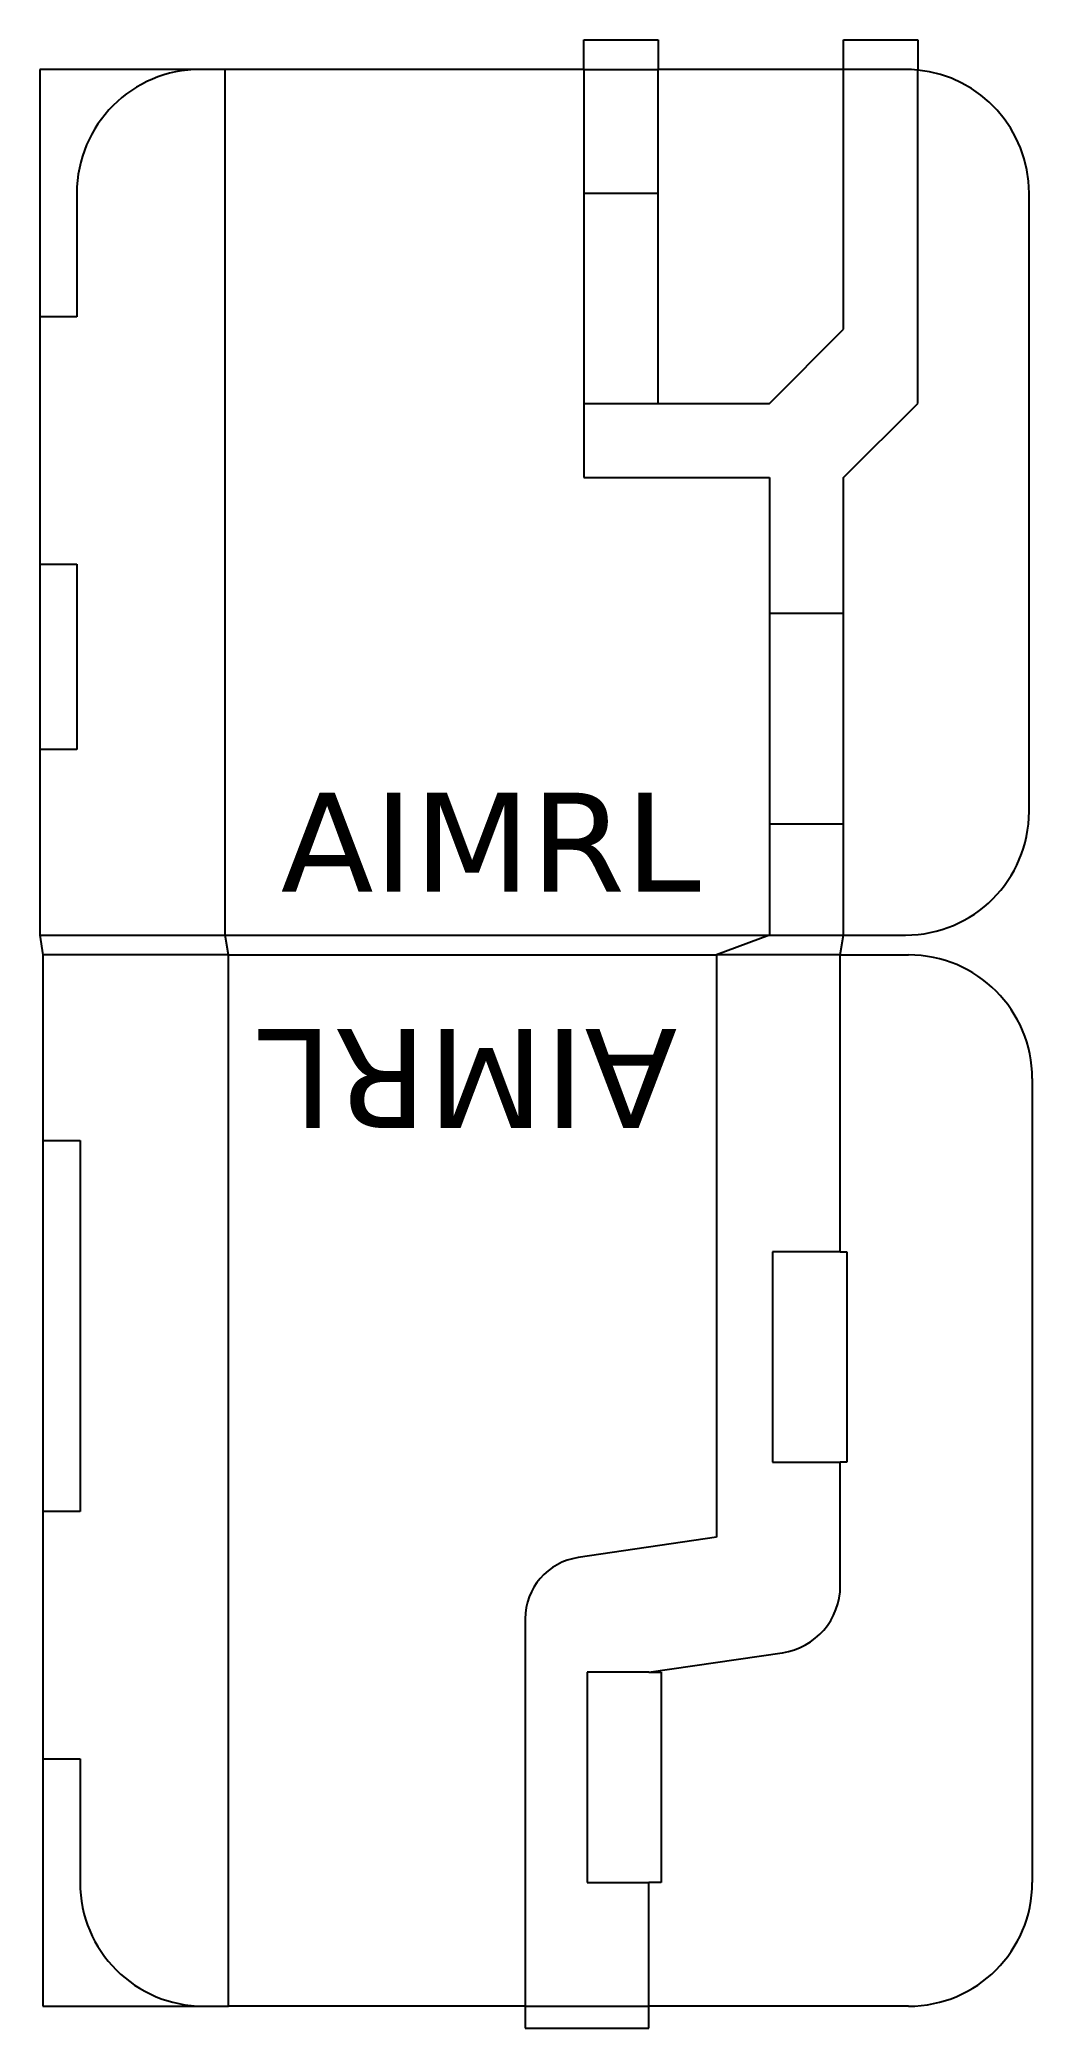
# Model space of a CAD drawing. Header units: millimetres. Extents: x 0 to 8, y -0.2 to 15.9.
import ezdxf

# ---------------------------------------------------------------- set-up
doc = ezdxf.new("R2010")
doc.units = ezdxf.units.MM
for name, color, linetype in [('Copper_Raster', 92, 'Continuous'), ('FINAL_RELEASECUT', 1, 'Continuous'), ('Text', 130, 'Continuous')]:
    doc.layers.add(name, color=color, linetype=linetype)

msp = doc.modelspace()

# ---------------------------------------------------------------- linework, layer by layer
at = {"layer": 'Copper_Raster'}
for p, q in [((4.374, 15.66), (4.374, 15.9)), ((4.374, 15.9), (4.974, 15.9)), ((4.974, 15.9), (4.974, 15.66)), ((6.474, 15.66), (6.474, 15.9)), ((6.474, 15.9), (7.074, 15.9)), ((7.074, 15.9), (7.074, 15.655)), ((1.474, 15.66), (-0.026, 15.66)), ((-0.026, 15.66), (-0.026, 13.66)), ((-0.026, 11.66), (-0.026, 10.16)), ((-0.026, 8.66), (0, 8.5)), ((1.5, 8.5), (1.474, 8.66)), ((5.874, 8.66), (5.448, 8.5)), ((6.448, 8.5), (6.474, 8.66)), ((0, 7), (0, 4)), ((0, 2), (0, 0)), ((0, 0), (1.5, 0)), ((3.9, 0), (3.9, -0.178)), ((4.9, -0.178), (4.9, 0)), ((3.9, -0.178), (4.9, -0.178))]:
    msp.add_line(p, q, dxfattribs=at)
at = {"layer": 'Copper_Raster', "linetype": 'Continuous', "lineweight": 25}
for p, q in [((1.474, 15.66), (1.274, 15.66)), ((1.474, 8.66), (1.474, 15.66)), ((4.374, 15.66), (4.374, 12.36)), ((4.974, 12.96), (4.974, 15.66)), ((6.474, 13.56), (6.474, 15.66)), ((7.074, 12.96), (7.074, 15.655)), ((-0.026, 13.66), (-0.026, 11.66)), ((5.874, 12.96), (6.474, 13.56)), ((4.974, 12.96), (5.874, 12.96)), ((6.474, 12.36), (7.074, 12.96)), ((4.374, 12.36), (5.874, 12.36)), ((5.874, 12.36), (5.874, 8.66)), ((6.474, 8.66), (6.474, 12.36)), ((-0.026, 10.16), (-0.026, 8.66)), ((0, 8.5), (0, 7)), ((1.5, 0), (1.5, 8.5)), ((5.448, 8.5), (5.448, 3.791)), ((6.448, 6.1), (6.448, 8.5)), ((6.448, 6.1), (6.5, 6.1)), ((6.5, 6.1), (6.5, 4.4)), ((6.448, 3.4), (6.448, 4.4)), ((6.5, 4.4), (6.448, 4.4)), ((0, 4), (0, 2)), ((5.448, 3.791), (4.328, 3.627)), ((3.9, 3.132), (3.9, 0)), ((4.9, 2.7), (5.979, 2.858)), ((4.9, 2.7), (5, 2.7)), ((5, 2.7), (5, 1)), ((4.9, 0), (4.9, 1)), ((5, 1), (4.9, 1)), ((1.3, 0), (1.5, 0))]:
    msp.add_line(p, q, dxfattribs=at)
for centre, radius, start, end in [((4.4, 3.132), 0.5, 98.3076, 180), ((5.9, 3.4), 0.548, 278.3076, 0)]:
    msp.add_arc(centre, radius, start, end, dxfattribs=at)
at = {"layer": 'FINAL_RELEASECUT', "linetype": 'Continuous', "lineweight": 25}
for p, q in [((1.474, 15.66), (1.274, 15.66)), ((4.374, 15.66), (1.474, 15.66)), ((4.374, 15.66), (4.974, 15.66)), ((6.474, 15.66), (4.974, 15.66)), ((6.974, 15.66), (6.474, 15.66)), ((0.274, 14.66), (0.274, 13.66)), ((4.374, 14.66), (4.374, 12.96)), ((4.374, 14.66), (4.974, 14.66)), ((4.974, 12.96), (4.974, 14.66)), ((7.974, 9.66), (7.974, 14.66)), ((0.274, 13.66), (-0.026, 13.66)), ((-0.026, 13.66), (-0.026, 11.66)), ((4.374, 12.96), (4.974, 12.96)), ((-0.026, 11.66), (0.274, 11.66)), ((0.274, 11.66), (0.274, 10.16)), ((5.874, 11.26), (5.874, 9.56)), ((6.474, 11.26), (5.874, 11.26)), ((6.474, 9.56), (6.474, 11.26)), ((0.274, 10.16), (-0.026, 10.16)), ((-0.026, 10.16), (-0.026, 8.66)), ((5.874, 9.56), (6.474, 9.56)), ((-0.026, 8.66), (1.474, 8.66)), ((1.474, 8.66), (5.874, 8.66)), ((5.874, 8.66), (6.474, 8.66)), ((6.474, 8.66), (6.974, 8.66)), ((0, 8.5), (0, 7)), ((1.5, 8.5), (0, 8.5)), ((1.5, 8.5), (5.448, 8.5)), ((6.448, 8.5), (5.448, 8.5)), ((6.448, 8.5), (7, 8.5)), ((8, 7.5), (8, 1)), ((0, 7), (0.3, 7)), ((0.3, 7), (0.3, 4)), ((5.9, 6.1), (5.9, 4.4)), ((6.448, 6.1), (5.9, 6.1)), ((6.448, 6.1), (6.5, 6.1)), ((6.5, 6.1), (6.5, 4.4)), ((5.9, 4.4), (6.448, 4.4)), ((6.5, 4.4), (6.448, 4.4)), ((0, 4), (0, 2)), ((0.3, 4), (0, 4)), ((4.4, 2.7), (4.4, 1)), ((4.9, 2.7), (4.4, 2.7)), ((4.9, 2.7), (5, 2.7)), ((5, 2.7), (5, 1)), ((0, 2), (0.3, 2)), ((0.3, 2), (0.3, 1)), ((4.4, 1), (4.9, 1)), ((5, 1), (4.9, 1)), ((1.3, 0), (1.5, 0)), ((3.9, 0), (1.5, 0)), ((3.9, 0), (4.9, 0)), ((7, 0), (4.9, 0))]:
    msp.add_line(p, q, dxfattribs=at)
for centre, start, end in [((1.274, 14.66), 90, 180), ((6.974, 14.66), 84.2608, 90), ((6.974, 14.66), 0, 84.2608), ((6.974, 9.66), 270, 0), ((7, 7.5), 0, 90), ((1.3, 1), 180, 270), ((7, 1), 270, 0)]:
    msp.add_arc(centre, 1, start, end, dxfattribs=at)

# ---------------------------------------------------------------- texts
at = {"layer": 'Text', "insert": (1.923, 9.812), "char_height": 0.8, "attachment_point": 1}
msp.add_mtext_dynamic_manual_height_columns('{\\fVerdana|b0|i0|c0|p34;AIMRL}', width=4.44398, gutter_width=22.965, heights=[0], dxfattribs=at)
at = {"layer": 'Text', "insert": (5.13, 7.1), "char_height": 0.8, "attachment_point": 1, "rotation": 180}
msp.add_mtext_dynamic_manual_height_columns('{\\fVerdana|b0|i0|c0|p34;AIMRL}', width=4.44398, gutter_width=22.965, heights=[0], dxfattribs=at)

doc.saveas('drawing.dxf')
